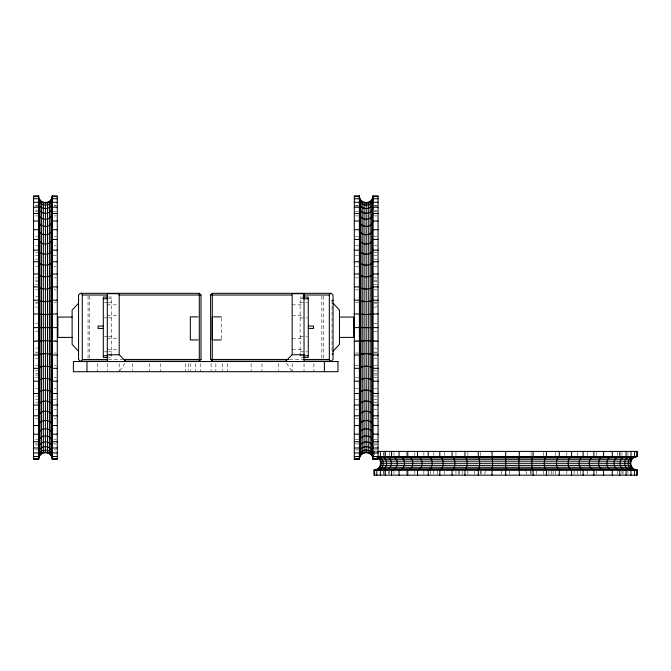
<?xml version="1.0" encoding="UTF-8"?>
<svg xmlns="http://www.w3.org/2000/svg" width="671" height="671" viewBox="0 0 671 671"><rect width="100%" height="100%" fill="white"/><g stroke="black" fill="none" stroke-linecap="round" stroke-linejoin="round"><path stroke-width="0.5" stroke-dasharray="3.35 2.52" d="M484.747 474.171L485.435 471.21M119.757 370.862L124.848 363.229M35.521 348.316L37.501 347.855M374.099 307.335L377.06 306.647M35.613 205.343L37.677 205.343M54.192 205.343L56.263 205.343M355.336 205.343L358.431 205.343M373.923 205.343L377.018 205.343M35.613 206.014L37.677 206.014M54.192 206.014L56.263 206.014M355.336 206.014L358.431 206.014M373.923 206.014L378.05 206.014M35.622 210.266L37.702 210.266M373.898 210.266L377.01 210.266M35.613 211.323L37.677 211.323M53.219 211.323L56.272 211.323M355.32 211.323L358.431 211.323M373.923 211.323L377.018 211.323M35.613 215.911L37.677 215.911M54.192 215.911L56.263 215.911M355.336 215.911L358.431 215.911M373.923 215.911L377.018 215.911M35.613 236.746L37.677 236.746M54.192 236.746L56.263 236.746M355.336 236.746L358.431 236.746M373.923 236.746L377.018 236.746M35.613 245.796L37.677 245.796M54.192 245.796L56.263 245.796M355.336 245.796L358.431 245.796M373.923 245.796L377.018 245.796M35.622 252.573L37.702 252.573M373.898 252.573L377.01 252.573M35.613 255.743L37.677 255.743M53.219 255.743L56.272 255.743M355.32 255.743L358.431 255.743M373.923 255.743L377.018 255.743M35.622 259.157L37.702 259.157M373.898 259.157L377.01 259.157M35.613 266.479L37.677 266.479M54.192 266.479L56.263 266.479M355.336 266.479L358.431 266.479M373.923 266.479L377.018 266.479M35.613 277.878L37.677 277.878M54.192 277.878L56.263 277.878M355.336 277.878L358.431 277.878M373.923 277.878L377.018 277.878M35.622 280.168L37.702 280.168M373.898 280.168L377.01 280.168M35.622 281.56L37.702 281.56M373.898 281.56L377.01 281.56M35.622 284.328L37.702 284.328M373.898 284.328L377.01 284.328M35.613 289.83L37.677 289.83M54.192 289.83L56.263 289.83M355.336 289.83L358.431 289.83M373.923 289.83L377.018 289.83M35.622 296.624L37.702 296.624M373.898 296.624L377.01 296.624M108.408 297.052L111.461 297.052L111.461 357.425L108.408 357.425M303.191 297.052L300.138 297.052L300.138 357.425L303.191 357.425M108.408 298.746L111.461 298.746M300.138 298.746L303.191 298.746M35.613 302.193L37.677 302.193M54.192 302.193L56.263 302.193M355.336 302.193L358.431 302.193M373.923 302.193L377.018 302.193M104.332 302.646L107.385 302.646M108.408 302.646L111.461 302.646M300.138 302.646L307.259 302.646M35.622 303.082L37.702 303.082M373.898 303.082L377.01 303.082M107.318 304.852L118.205 304.852M292.17 304.852L303.049 304.852M107.318 315.705L118.205 315.705M292.17 315.705L303.049 315.705M104.332 317.903L107.385 317.903M108.408 317.903L111.461 317.903M300.138 317.903L307.259 317.903M35.622 323.539L37.702 323.539M373.898 323.539L377.01 323.539M35.622 331.684L37.702 331.684M373.898 331.684L377.01 331.684M104.332 336.565L107.385 336.565M108.408 336.565L111.461 336.565M300.138 336.565L307.259 336.565M107.318 338.763L118.205 338.763M292.17 338.763L303.049 338.763M35.613 340.39L37.677 340.39M54.192 340.39L56.263 340.39M355.336 340.39L358.431 340.39M373.923 340.39L377.018 340.39M107.318 349.616L118.205 349.616M292.17 349.616L303.049 349.616M104.332 351.822L107.385 351.822M108.408 351.822L111.461 351.822M300.138 351.822L307.259 351.822M35.622 352.141L37.702 352.141M373.898 352.141L377.01 352.141M35.613 353.038L37.677 353.038M54.192 353.038L56.263 353.038M355.336 353.038L358.431 353.038M373.923 353.038L377.018 353.038M108.408 355.722L111.461 355.722M300.138 355.722L303.191 355.722M35.622 358.599L37.702 358.599M373.898 358.599L377.01 358.599M108.408 359.455L122.097 359.455M289.503 359.455L303.191 359.455M35.613 365.393L37.677 365.393M54.192 365.393L56.263 365.393M355.336 365.393L358.431 365.393M373.923 365.393L377.018 365.393M35.622 370.904L37.702 370.904M373.898 370.904L377.01 370.904M35.622 373.672L37.702 373.672M373.898 373.672L377.01 373.672M35.622 375.055L37.702 375.055M373.898 375.055L377.01 375.055M35.613 377.345L37.677 377.345M54.192 377.345L56.263 377.345M355.336 377.345L358.431 377.345M373.923 377.345L377.018 377.345M35.613 388.752L37.677 388.752M54.192 388.752L56.263 388.752M355.336 388.752L358.431 388.752M373.923 388.752L377.018 388.752M35.622 396.066L37.702 396.066M373.898 396.066L377.01 396.066M35.613 399.48L37.677 399.48M53.219 399.48L56.272 399.48M355.32 399.48L358.431 399.48M373.923 399.48L377.018 399.48M35.622 402.65L37.702 402.65M373.898 402.65L377.01 402.65M35.613 409.427L37.677 409.427M54.192 409.427L56.263 409.427M355.336 409.427L358.431 409.427M373.923 409.427L377.018 409.427M35.613 418.478L37.677 418.478M54.192 418.478L56.263 418.478M355.336 418.478L358.431 418.478M373.923 418.478L377.018 418.478M35.613 439.312L37.677 439.312M54.192 439.312L56.263 439.312M355.336 439.312L358.431 439.312M373.923 439.312L377.018 439.312M35.613 443.9L37.677 443.9M53.219 443.9L56.272 443.9M355.32 443.9L358.431 443.9M373.923 443.9L377.018 443.9M35.622 444.957L37.702 444.957M373.898 444.957L377.01 444.957M35.613 449.88L37.677 449.88M54.192 449.88L56.263 449.88M355.336 449.88L358.431 449.88M373.923 449.88L377.018 449.88M373.915 451.415L376.792 451.415M374.099 347.855L377.06 348.543M35.521 306.873L37.501 307.335M286.517 363.229L291.608 370.862M525.963 471.21L526.651 474.171M627.955 452.447L627.955 455.542M627.955 471.025L627.955 474.12M623.024 471.008L623.024 474.12M621.967 452.43L621.967 455.542M621.967 471.025L621.967 474.12M617.379 452.447L617.379 455.542M617.379 471.025L617.379 474.12M596.544 452.447L596.544 455.542M596.544 471.025L596.544 474.12M587.494 452.447L587.494 455.542M587.494 471.025L587.494 474.12M580.717 471.008L580.717 474.12M577.555 452.43L577.555 455.542M577.555 471.025L577.555 474.12M574.133 471.008L574.133 474.12M566.819 452.447L566.819 455.542M566.819 471.025L566.819 474.12M555.412 452.447L555.412 455.542M555.412 471.025L555.412 474.12M553.13 471.008L553.13 474.12M551.738 471.008L551.738 474.12M548.97 471.008L548.97 474.12M543.468 452.447L543.468 455.542M543.468 471.025L543.468 474.12M536.674 471.008L536.674 474.12M531.105 452.447L531.105 455.542M531.105 471.025L531.105 474.12M530.207 471.008L530.207 474.12M509.75 471.008L509.75 474.12M501.614 471.008L501.614 474.12M481.149 471.008L481.149 474.12M480.26 452.447L480.26 455.542M480.26 471.025L480.26 474.12M474.691 471.008L474.691 474.12M467.897 452.447L467.897 455.542M467.897 471.025L467.897 474.12M462.394 471.008L462.394 474.12M459.627 471.008L459.627 474.12M458.234 471.008L458.234 474.12M455.953 452.447L455.953 455.542M455.953 471.025L455.953 474.12M444.546 452.447L444.546 455.542M444.546 471.025L444.546 474.12M437.232 471.008L437.232 474.12M433.81 452.43L433.81 455.542M433.81 471.025L433.81 474.12M430.648 471.008L430.648 474.12M423.862 452.447L423.862 455.542M423.862 471.025L423.862 474.12M414.812 452.447L414.812 455.542M414.812 471.025L414.812 474.12M406.76 452.447L406.76 455.542M406.76 471.025L406.76 474.12M393.978 452.447L393.978 455.542M393.978 471.025L393.978 474.12M389.398 452.43L389.398 455.542M389.398 471.025L389.398 474.12M388.341 471.008L388.341 474.12M384.08 452.447L384.08 455.542M384.08 471.025L384.08 475.152M383.409 452.447L383.409 455.542M383.409 471.025L383.409 475.152M374.636 451.415L374.636 456.498M332.019 300.44L332.019 352.996M323.539 296.054L323.539 358.415M321.845 296.054L321.845 358.415M313.877 363.565L313.877 371.709M304.038 363.565L304.038 371.709M292.17 363.565L292.17 371.709M278.599 363.565L278.599 370.694M261.984 363.565L261.984 371.709M251.13 363.565L251.13 371.709M227.729 363.565L227.729 371.709M222.638 363.565L222.638 370.694M221.271 317.92L221.271 338.889M215.852 363.565L215.852 371.709M211.105 363.565L211.105 371.709M200.252 363.565L200.252 371.709M195.504 363.565L195.504 371.709M190.421 363.565L190.421 370.694M188.719 363.565L188.719 370.694M185.305 363.565L185.305 371.709M160.235 363.565L160.235 371.709M149.381 363.565L149.381 371.709M132.757 363.565L132.757 370.694M119.195 363.565L119.195 371.709M107.318 363.565L107.318 370.694M97.488 363.565L97.488 371.709M89.755 296.054L89.755 358.415M88.052 296.054L88.052 358.415"/><path stroke-width="1.01" d="M330.199 361.149L329.31 359.455L329.327 295.014L330.199 293.319M33.55 458.662L38.641 458.662C38.415 449.562 53.328 450.291 52.204 459.383L57.295 459.383L57.295 195.848L52.204 195.848C53.311 205.393 37.526 205.393 38.641 195.848L33.55 195.848L33.55 459.383L38.641 459.383L38.968 457.287L38.968 197.937C40.696 204.009 50.149 204.009 51.868 197.937L51.868 457.287C50.149 451.222 40.696 451.222 38.968 457.287M378.05 196.569L372.959 196.569C373.177 205.661 358.264 204.932 359.396 195.848L354.305 195.848L354.305 459.383L359.396 459.383C359.094 451.96 370.618 450.132 372.631 457.287L372.631 197.937L372.959 195.848L378.05 195.848L378.05 459.383L372.959 459.383C374.091 450.291 359.178 449.562 359.396 458.662L354.305 458.662M376.012 469.734L635.353 469.734L637.45 470.069L637.45 475.152L373.915 475.152L373.915 470.069C380.214 470.304 383.133 461.312 377.899 457.798L633.466 457.798L637.45 456.498L637.45 451.415L377.689 451.415M635.353 469.734C630.254 468.232 629.079 460.801 633.466 457.798M359.723 457.287L359.723 197.937C361.451 204.009 370.904 204.009 372.631 197.937M81.401 361.149L82.29 359.455L82.273 295.014L81.401 293.319M78.557 303.149L72.116 310.136L72.116 344.332L78.557 351.319M333.042 351.319L339.484 344.332L339.484 310.136L333.042 303.149M286.374 361.149L212.296 361.149L210.602 359.455L210.602 295.014L212.296 293.319L331.34 293.319L333.042 295.014L333.042 359.455L331.34 361.149L304.106 361.149M124.177 361.149L199.304 361.149L200.998 359.455L200.998 295.014L199.304 293.319L80.252 293.319L78.557 295.014L78.557 359.455L80.252 361.149L107.486 361.149M285.385 361.535L292.17 354.749L292.17 293.697L304.038 293.697L304.038 361.535M33.55 196.569L38.641 196.569M52.204 196.569L57.295 196.569M354.305 196.569L359.396 196.569M33.55 198.725L38.641 198.725C38.432 207.255 52.413 207.255 52.204 198.725L57.295 198.725M354.305 198.725L359.396 198.725C359.186 207.255 373.168 207.255 372.959 198.725L378.05 198.725M33.55 202.29L38.641 202.29C38.532 210.619 52.304 210.619 52.204 202.29L57.295 202.29M354.305 202.29L359.396 202.29C359.295 210.619 373.059 210.619 372.959 202.29L378.05 202.29M33.55 207.238L38.641 207.238C38.683 215.265 52.162 215.265 52.204 207.238L57.295 207.238M354.305 207.238L359.396 207.238C359.438 215.265 372.917 215.265 372.959 207.238L378.05 207.238M33.55 213.495L38.641 213.495C38.884 221.162 51.961 221.162 52.204 213.495L57.295 213.495M354.305 213.495L359.396 213.495C359.639 221.162 372.715 221.162 372.959 213.495L378.05 213.495M33.55 221.011L38.641 221.011C39.128 228.224 51.717 228.224 52.204 221.011L57.295 221.011M354.305 221.011L359.396 221.011C359.882 228.224 372.472 228.224 372.959 221.011L378.05 221.011M33.55 229.692L38.641 229.692C39.43 236.385 51.415 236.385 52.204 229.692L57.295 229.692M354.305 229.692L359.396 229.692C360.184 236.385 372.17 236.385 372.959 229.692L378.05 229.692M33.55 239.446L38.641 239.446C39.782 245.544 51.055 245.544 52.204 239.446L57.295 239.446M354.305 239.446L359.396 239.446C360.545 245.544 371.809 245.544 372.959 239.446L378.05 239.446M33.55 250.157L38.641 250.157L38.968 251.39C41.979 255.123 48.866 255.123 51.868 251.39L52.204 250.157L57.295 250.157M354.305 250.157L359.396 250.157L359.723 251.39C362.734 255.123 369.62 255.123 372.631 251.39L372.959 250.157L378.05 250.157M33.55 261.732L38.641 261.732L38.968 262.78C42.256 265.976 48.58 265.976 51.868 262.78L52.204 261.732L57.295 261.732M354.305 261.732L359.396 261.732L359.723 262.78C363.019 265.976 369.335 265.976 372.631 262.78L372.959 261.732L378.05 261.732M33.55 274.02L38.641 274.02L38.968 274.867C42.55 277.5 48.295 277.5 51.868 274.867L52.204 274.02L57.295 274.02M354.305 274.02L359.396 274.02L359.723 274.867C363.305 277.5 369.05 277.5 372.631 274.867L372.959 274.02L378.05 274.02M33.55 286.894L38.641 286.894L38.968 287.54C42.827 289.562 48.018 289.562 51.868 287.54L52.204 286.894L57.295 286.894M354.305 286.894L359.396 286.894L359.723 287.54C363.581 289.562 368.773 289.562 372.631 287.54L372.959 286.894L378.05 286.894M82.273 295.014L107.352 295.014M118.842 295.014L200.998 295.014M210.602 295.014L291.709 295.014M303.208 295.014L329.327 295.014M107.385 297.052L103.317 297.052L103.317 357.425L107.385 357.425M303.191 297.052L308.283 297.052L308.283 357.425L303.191 357.425M103.317 298.746L107.385 298.746M303.191 298.746L308.283 298.746M33.55 300.214L38.641 300.214L39.933 301.044L45.418 301.623L50.912 301.044L52.204 300.214L57.295 300.214M354.305 300.214L359.396 300.214L360.688 301.044L366.173 301.623L371.667 301.044L372.959 300.214L378.05 300.214M332.019 300.44L333.042 300.44M33.55 313.835L45.418 314.548L57.295 313.835M354.305 313.835L366.173 314.548L378.05 313.835M198.046 316.871L190.321 316.871L190.321 339.937L198.046 339.937M213.546 316.871L221.271 316.871M72.116 317.056L57.865 317.056L57.865 337.412L72.116 337.412M339.484 317.056L353.726 317.056L353.726 337.412L339.484 337.412M103.317 326.047L98.058 326.047L98.058 328.421L103.317 328.421M308.283 326.047L313.533 326.047L313.533 328.421L308.283 328.421M33.55 327.616L57.295 327.616M354.305 327.616L378.05 327.616M213.546 339.937L221.271 339.937M33.55 341.388L45.418 340.675L57.295 341.388M354.305 341.388L366.173 340.675L378.05 341.388M332.019 354.028L333.042 354.028M107.318 354.749L119.195 354.749L125.972 361.535M292.17 354.749L304.038 354.749M33.55 355.009L38.641 355.009L39.933 354.179L45.418 353.6L50.912 354.179L52.204 355.009L57.295 355.009M354.305 355.009L359.396 355.009L360.688 354.179L366.173 353.6L371.667 354.179L372.959 355.009L378.05 355.009M103.317 355.722L107.385 355.722M303.191 355.722L308.283 355.722M82.29 359.455L107.368 359.455M123.036 359.455L200.998 359.455M210.602 359.455L288.564 359.455M303.191 359.455L329.31 359.455M33.55 368.329L38.641 368.329L38.968 367.683C42.827 365.661 48.018 365.661 51.868 367.683L52.204 368.329L57.295 368.329M354.305 368.329L359.396 368.329L359.723 367.683C363.581 365.661 368.773 365.661 372.631 367.683L372.959 368.329L378.05 368.329M33.55 381.203L38.641 381.203L38.968 380.356C42.55 377.723 48.295 377.723 51.868 380.356L52.204 381.203L57.295 381.203M354.305 381.203L359.396 381.203L359.723 380.356C363.305 377.723 369.05 377.723 372.631 380.356L372.959 381.203L378.05 381.203M33.55 393.5L38.641 393.5L38.968 392.451C42.256 389.247 48.58 389.247 51.868 392.451L52.204 393.5L57.295 393.5M354.305 393.5L359.396 393.5L359.723 392.451C363.019 389.247 369.335 389.247 372.631 392.451L372.959 393.5L378.05 393.5M33.55 405.066L38.641 405.066L38.968 403.833C41.979 400.101 48.866 400.101 51.868 403.833L52.204 405.066L57.295 405.066M354.305 405.066L359.396 405.066L359.723 403.833C362.734 400.101 369.62 400.101 372.631 403.833L372.959 405.066L378.05 405.066M33.55 415.785L38.641 415.785C39.782 409.679 51.055 409.679 52.204 415.785L57.295 415.785M354.305 415.785L359.396 415.785C360.545 409.679 371.809 409.679 372.959 415.785L378.05 415.785M33.55 425.54L38.641 425.54C39.43 418.838 51.415 418.838 52.204 425.54L57.295 425.54M354.305 425.54L359.396 425.54C360.184 418.838 372.17 418.838 372.959 425.54L378.05 425.54M33.55 434.212L38.641 434.212C39.128 426.999 51.717 426.999 52.204 434.212L57.295 434.212M354.305 434.212L359.396 434.212C359.882 426.999 372.472 426.999 372.959 434.212L378.05 434.212M33.55 441.728L38.641 441.728C38.884 434.062 51.961 434.062 52.204 441.728L57.295 441.728M354.305 441.728L359.396 441.728C359.639 434.062 372.715 434.062 372.959 441.728L378.05 441.728M33.55 447.985L38.641 447.985C38.683 439.958 52.162 439.958 52.204 447.985L57.295 447.985M354.305 447.985L359.396 447.985C359.438 439.958 372.917 439.958 372.959 447.985L378.05 447.985M33.55 452.933L38.641 452.933C38.532 444.613 52.304 444.613 52.204 452.933L57.295 452.933M354.305 452.933L359.396 452.933C359.295 444.613 373.059 444.613 372.959 452.933L378.05 452.933M33.55 456.498L38.641 456.498C38.432 447.968 52.413 447.968 52.204 456.498L57.295 456.498M354.305 456.498L359.396 456.498C359.186 447.968 373.168 447.968 372.959 456.498L637.45 456.498M635.353 456.834L376.716 456.834C383.829 458.855 382.025 470.346 374.636 470.069L374.636 475.152M52.204 458.662L57.295 458.662M372.959 458.662L378.05 458.662M379.4 459.3L631.965 459.3M380.365 461.187L631 461.187M380.7 463.284L630.665 463.284M380.365 465.38L631 465.38M379.4 467.276L631.965 467.276M377.899 468.769L633.466 468.769M373.915 470.069L637.45 470.069M376.792 456.498C385.322 456.297 385.322 470.279 376.792 470.069L376.792 475.152M636.729 451.415L636.729 456.498C628.073 456.23 628.073 470.337 636.729 470.069L636.729 475.152M634.573 451.415L634.573 456.498C626.043 456.297 626.043 470.279 634.573 470.069L634.573 475.152M631 451.415L631 456.498C622.68 456.397 622.68 470.17 631 470.069L631 475.152M626.06 451.415L626.06 456.498C618.025 456.548 618.025 470.019 626.06 470.069L626.06 475.152M619.794 451.415L619.794 456.498C612.137 456.741 612.137 469.826 619.794 470.069L619.794 475.152M612.288 451.415L612.288 456.498C605.066 456.993 605.066 469.583 612.288 470.069L612.288 475.152M603.606 451.415L603.606 456.498C596.905 457.295 596.905 469.281 603.606 470.069L603.606 475.152M593.852 451.415L593.852 456.498C587.746 457.647 587.746 468.92 593.852 470.069L593.852 475.152M583.133 451.415L583.133 456.498L581.9 456.834C578.176 459.845 578.176 466.731 581.9 469.734L583.133 470.069L583.133 475.152M571.566 451.415L571.566 456.498L570.518 456.834C567.314 460.121 567.314 466.446 570.518 469.734L571.566 470.069L571.566 475.152M559.279 451.415L559.279 456.498L558.423 456.834C555.789 460.415 555.789 466.16 558.423 469.734L559.279 470.069L559.279 475.152M546.404 451.415L546.404 456.498L545.749 456.834C543.736 460.683 543.736 465.884 545.749 469.734L546.404 470.069L546.404 475.152M533.076 451.415L533.076 456.498L532.246 457.798L531.667 463.284L532.246 468.769L533.076 470.069L533.076 475.152M519.455 451.415L518.75 463.284L519.455 475.152M505.682 451.415L505.682 475.152M491.91 451.415L492.615 463.284L491.91 475.152M478.289 451.415L478.289 456.498L479.111 457.798L479.698 463.284L479.111 468.769L478.289 470.069L478.289 475.152M464.961 451.415L464.961 456.498L465.607 456.834C467.628 460.683 467.628 465.884 465.607 469.734L464.961 470.069L464.961 475.152M452.086 451.415L452.086 456.498L452.942 456.834C455.567 460.415 455.567 466.16 452.942 469.734L452.086 470.069L452.086 475.152M439.799 451.415L439.799 456.498L440.847 456.834C444.051 460.121 444.051 466.446 440.847 469.734L439.799 470.069L439.799 475.152M428.232 451.415L428.232 456.498L429.465 456.834C433.189 459.845 433.189 466.731 429.465 469.734L428.232 470.069L428.232 475.152M417.513 451.415L417.513 456.498C423.619 457.647 423.619 468.92 417.513 470.069L417.513 475.152M407.758 451.415L407.758 456.498C414.46 457.295 414.46 469.281 407.758 470.069L407.758 475.152M399.077 451.415L399.077 456.498C406.299 456.993 406.299 469.583 399.077 470.069L399.077 475.152M391.57 451.415L391.57 456.498C399.228 456.741 399.228 469.826 391.57 470.069L391.57 475.152M385.305 451.415L385.305 456.498C393.34 456.548 393.34 470.019 385.305 470.069L385.305 475.152M380.365 451.415L380.365 456.498C388.685 456.397 388.685 470.17 380.365 470.069L380.365 475.152M372.959 195.848L372.959 459.383M371.667 199.832L371.667 455.391M370.166 201.334L370.166 453.89M368.27 202.298L368.27 452.933M366.173 202.625L366.173 452.598M364.085 202.298L364.085 452.933M362.189 201.334L362.189 453.89M360.688 199.832L360.688 455.391M359.396 195.848L359.396 459.383M324.395 361.535L324.395 371.709M212.296 293.319L212.296 361.149M212.179 316.871L212.179 339.937M199.304 293.319L199.304 361.149M119.195 354.749L119.195 293.697L107.318 293.697L107.318 361.535M86.97 361.535L86.97 371.709M52.204 195.848L52.204 459.383M50.912 199.832L50.912 455.391M49.411 201.334L49.411 453.89M47.515 202.298L47.515 452.933M45.418 202.625L45.418 452.598M43.321 202.298L43.321 452.933M41.434 201.334L41.434 453.89M39.933 199.832L39.933 455.391M38.641 195.848L38.641 459.383M337.958 361.535L73.407 361.535L73.407 371.709L337.958 371.709L337.958 361.535"/></g></svg>
